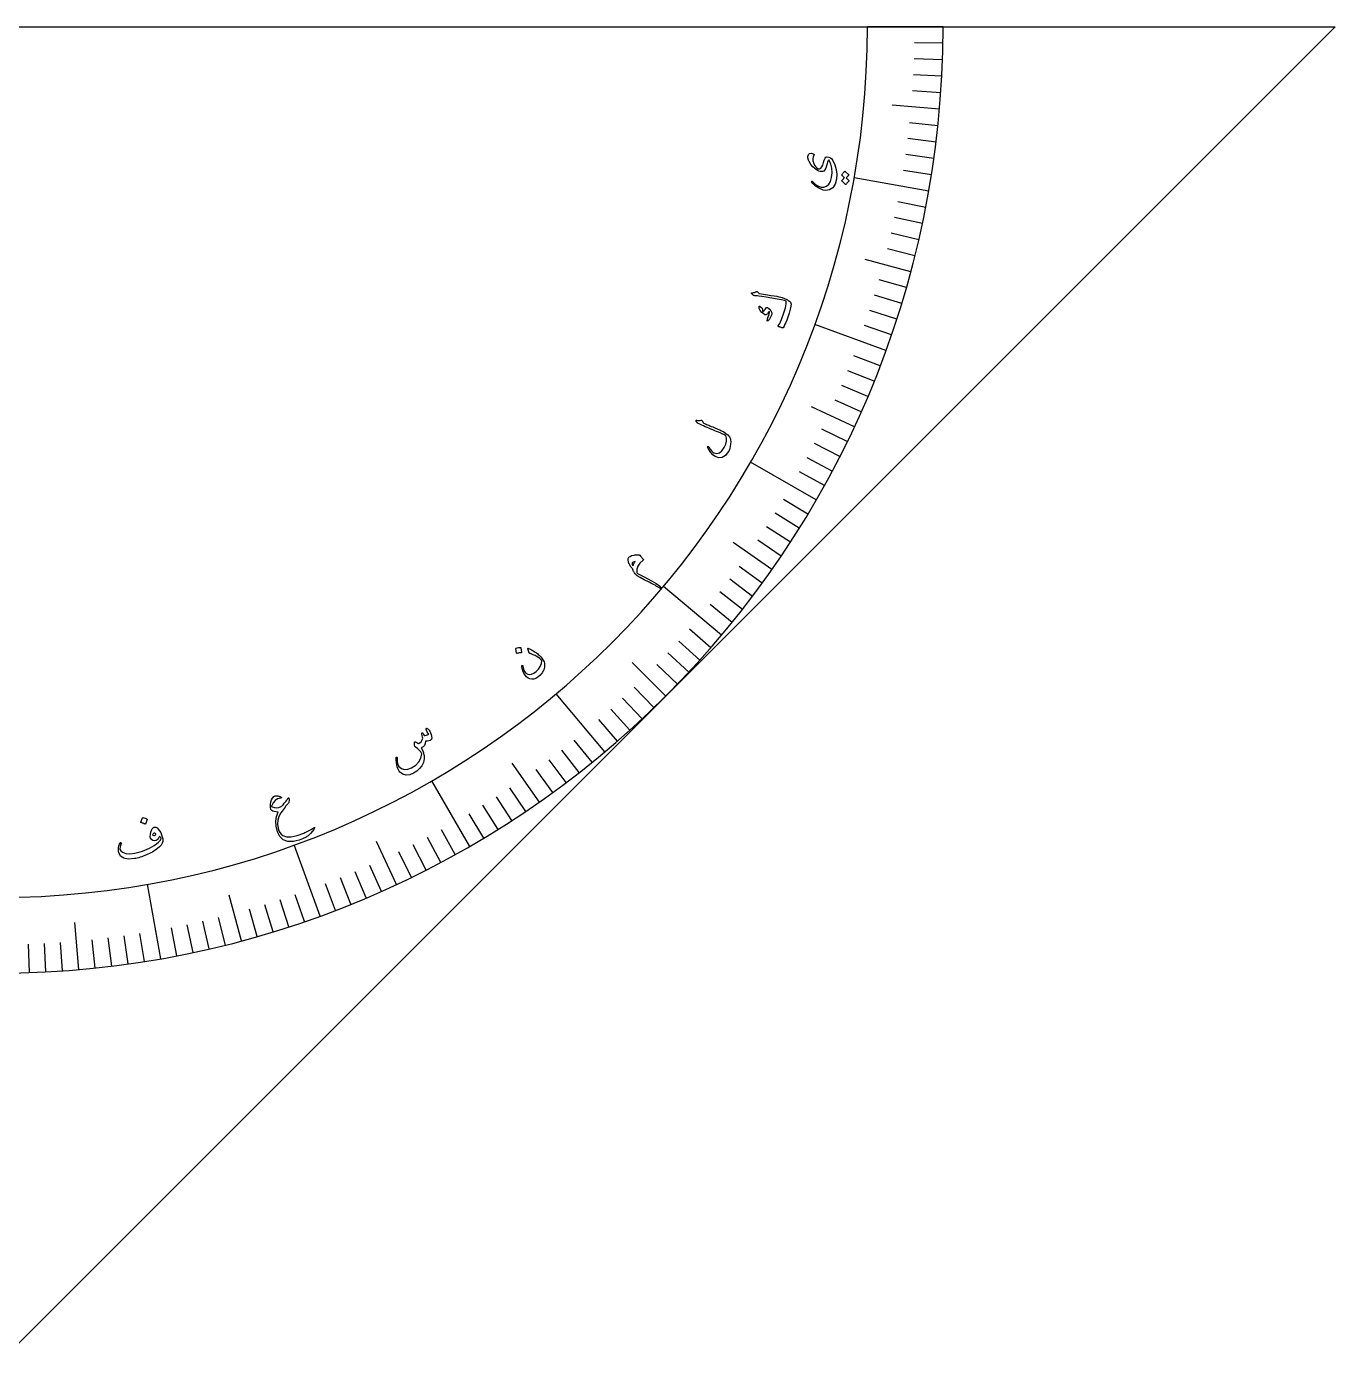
# Model space of a CAD drawing. Header units: millimetres. Extents: x -141 to 141, y -143 to 1.
# Drawn here: x 3.2 to 141.4, y -141.4 to 0 of the extents above; entities that cross this region are included whole.
import ezdxf

# ---------------------------------------------------------------- set-up
doc = ezdxf.new("R2010")
doc.units = ezdxf.units.MM
for name, color, linetype in [('CUT_OUTER', 1, 'Continuous'), ('ENGRAVE', 7, 'Continuous'), ('ENGRAVE_FINE', 8, 'Continuous'), ('TEXT', 5, 'Continuous')]:
    doc.layers.add(name, color=color, linetype=linetype)

msp = doc.modelspace()

# ---------------------------------------------------------------- linework, layer by layer
at = {"layer": 'CUT_OUTER'}
msp.add_lwpolyline([(-141.4214, 0), (141.4214, 0), (0, -141.4214)], close=True, dxfattribs=at)
at = {"layer": 'ENGRAVE'}
for points in [[(100, 0), (92, 0)], [(99.6195, -8.7156), (94.6385, -8.2798)], [(98.4808, -17.3648), (90.6023, -15.9756)], [(96.5926, -25.8819), (91.763, -24.5878)], [(93.9693, -34.202), (86.4517, -31.4659)], [(90.6308, -42.2618), (86.0992, -40.1487)], [(86.6025, -50), (79.6743, -46)], [(81.9152, -57.3576), (77.8194, -54.4898)], [(76.6044, -64.2788), (70.4761, -59.1365)], [(70.7107, -70.7107), (67.1751, -67.1751)], [(64.2788, -76.6044), (59.1365, -70.4761)], [(57.3576, -81.9152), (54.4898, -77.8194)], [(50, -86.6025), (46, -79.6743)], [(42.2618, -90.6308), (40.1487, -86.0992)], [(34.202, -93.9693), (31.4659, -86.4517)], [(17.3648, -98.4808), (15.9756, -90.6023)], [(25.8819, -96.5926), (24.5878, -91.763)], [(8.7156, -99.6195), (8.2798, -94.6385)]]:
    msp.add_lwpolyline(points, dxfattribs=at)
for radius in [100, 92]:
    msp.add_arc((0, 0), radius, 180, 0, dxfattribs=at)
at = {"layer": 'ENGRAVE_FINE'}
for points in [[(99.9848, -1.7452), (96.9852, -1.6929)], [(99.9391, -3.4899), (96.9409, -3.3853)], [(99.863, -5.2336), (96.8671, -5.0766)], [(99.7564, -6.9756), (96.7637, -6.7664)], [(99.4522, -10.4528), (96.4686, -10.1393)], [(99.2546, -12.1869), (96.277, -11.8213)], [(99.0268, -13.9173), (96.056, -13.4998)], [(98.7688, -15.6434), (95.8058, -15.1741)], [(98.1627, -19.0809), (95.2178, -18.5085)], [(97.8148, -20.7912), (94.8803, -20.1674)], [(97.437, -22.4951), (94.5139, -21.8203)], [(97.0296, -24.1922), (94.1187, -23.4664)], [(96.1262, -27.5637), (93.2424, -26.7368)], [(95.6305, -29.2372), (92.7616, -28.3601)], [(95.1057, -30.9017), (92.2525, -29.9746)], [(94.5519, -32.5568), (91.7153, -31.5801)], [(93.358, -35.8368), (90.5573, -34.7617)], [(92.7184, -37.4607), (89.9368, -36.3368)], [(92.0505, -39.0731), (89.289, -37.9009)], [(91.3545, -40.6737), (88.6139, -39.4535)], [(89.8794, -43.8371), (87.183, -42.522)], [(89.1007, -45.399), (86.4276, -44.0371)], [(88.2948, -46.9472), (85.6459, -45.5387)], [(87.462, -48.481), (84.8381, -47.0265)], [(85.7167, -51.5038), (83.1452, -49.9587)], [(84.8048, -52.9919), (82.2607, -51.4022)], [(83.8671, -54.4639), (81.351, -52.83)], [(82.9038, -55.9193), (80.4166, -54.2417)], [(80.9017, -58.7785), (78.4746, -57.0152)], [(79.8636, -60.1815), (77.4676, -58.3761)], [(78.8011, -61.5661), (76.437, -59.7192)], [(77.7146, -62.932), (75.3832, -61.0441)], [(75.471, -65.6059), (73.2068, -63.6377)], [(74.3145, -66.9131), (72.085, -64.9057)], [(73.1354, -68.1998), (70.9413, -66.1538)], [(71.934, -69.4658), (69.776, -67.3819)], [(69.4658, -71.934), (67.3819, -69.776)], [(66.9131, -74.3145), (64.9057, -72.085)], [(68.1998, -73.1354), (66.1538, -70.9413)], [(65.6059, -75.471), (63.6377, -73.2068)], [(62.932, -77.7146), (61.0441, -75.3832)], [(60.1815, -79.8636), (58.3761, -77.4676)], [(61.5661, -78.8011), (59.7192, -76.437)], [(58.7785, -80.9017), (57.0152, -78.4746)], [(55.9193, -82.9038), (54.2417, -80.4166)], [(54.4639, -83.8671), (52.83, -81.351)], [(51.5038, -85.7167), (49.9587, -83.1452)], [(52.9919, -84.8048), (51.4022, -82.2607)], [(48.481, -87.462), (47.0265, -84.8381)], [(46.9472, -88.2948), (45.5387, -85.6459)], [(43.8371, -89.8794), (42.522, -87.183)], [(45.399, -89.1007), (44.0371, -86.4276)], [(40.6737, -91.3545), (39.4535, -88.6139)], [(37.4607, -92.7184), (36.3368, -89.9368)], [(39.0731, -92.0505), (37.9009, -89.289)], [(32.5568, -94.5519), (31.5801, -91.7153)], [(35.8368, -93.358), (34.7617, -90.5573)], [(27.5637, -96.1262), (26.7368, -93.2424)], [(29.2372, -95.6305), (28.3601, -92.7616)], [(30.9017, -95.1057), (29.9746, -92.2525)], [(22.4951, -97.437), (21.8203, -94.5139)], [(24.1922, -97.0296), (23.4664, -94.1187)], [(13.9173, -99.0268), (13.4998, -96.056)], [(15.6434, -98.7688), (15.1741, -95.8058)], [(19.0809, -98.1627), (18.5085, -95.2178)], [(20.7912, -97.8148), (20.1674, -94.8803)], [(3.4899, -99.9391), (3.3853, -96.9409)], [(5.2336, -99.863), (5.0766, -96.8671)], [(6.9756, -99.7564), (6.7664, -96.7637)], [(10.4528, -99.4522), (10.1393, -96.4686)], [(12.1869, -99.2546), (11.8213, -96.277)]]:
    msp.add_lwpolyline(points, dxfattribs=at)
at = {"layer": 'TEXT'}
for points in [[(86.3627, -13.5824), (86.274, -13.7521), (86.2394, -13.9516), (86.2588, -14.1813), (86.3319, -14.4415), (86.414, -14.6131), (86.5209, -14.7629), (86.6529, -14.8909), (86.8101, -14.9971), (86.8428, -15.0106), (86.8782, -15.0175), (86.9161, -15.0175), (86.9566, -15.0109), (87.0908, -14.9428), (87.2059, -14.8092), (87.3017, -14.6102), (87.3778, -14.3458), (87.4493, -14.084), (87.5315, -13.8986), (87.6248, -13.7895), (87.7295, -13.757), (87.9339, -13.7836), (88.1088, -13.8527), (88.2541, -13.9643), (88.3695, -14.1188), (88.5842, -14.5873), (88.7171, -15.0732), (88.7682, -15.5756), (88.7372, -16.0932), (88.5976, -16.6395), (88.3568, -17.0215), (88.017, -17.2388), (87.5795, -17.2917), (87.3522, -17.2548), (87.1137, -17.1736), (86.8636, -17.0483), (86.6018, -16.8794), (86.5305, -16.8246), (86.4622, -16.7694), (86.3968, -16.7138), (86.3343, -16.6577), (86.2745, -16.6008), (86.217, -16.5426), (86.162, -16.4832), (86.1093, -16.4225), (86.0886, -16.3913), (86.0827, -16.3659), (86.0915, -16.3461), (86.115, -16.332), (86.1418, -16.3267), (86.1673, -16.329), (86.1912, -16.3389), (86.2138, -16.3564), (86.5376, -16.6545), (86.8425, -16.854), (87.1294, -16.9539), (87.3983, -16.9532), (87.7032, -16.8409), (87.9422, -16.6347), (88.1147, -16.3345), (88.2197, -15.9409), (88.2708, -15.4215), (88.2469, -14.9423), (88.1487, -14.5043), (87.9768, -14.1082), (87.9607, -14.0835), (87.9425, -14.0723), (87.9221, -14.0745), (87.8996, -14.09), (87.8512, -14.16), (87.7993, -14.2863), (87.7436, -14.4691), (87.6839, -14.7081), (87.6123, -14.9494), (87.5237, -15.1276), (87.4185, -15.2426), (87.2969, -15.2947), (87.1629, -15.305), (87.0268, -15.2905), (86.8887, -15.2511), (86.7484, -15.1871), (86.4811, -15.0128), (86.2447, -14.7955), (86.0388, -14.5354), (85.863, -14.2329), (85.8225, -14.1537), (85.7885, -14.0778), (85.7611, -14.0051), (85.7402, -13.9358), (85.7255, -13.8699), (85.7166, -13.8078), (85.7134, -13.7495), (85.7161, -13.6949), (85.7692, -13.4883), (85.8824, -13.3742), (86.0561, -13.3525), (86.2904, -13.4236), (86.3509, -13.4592), (86.3831, -13.4976), (86.387, -13.5387), (86.3627, -13.5824)], [(89.3129, -15.6951), (89.3072, -15.6867), (89.3048, -15.676), (89.3056, -15.6628), (89.3098, -15.6473), (89.3402, -15.5945), (89.3723, -15.5438), (89.4061, -15.4952), (89.4417, -15.4488), (89.4795, -15.4041), (89.5199, -15.361), (89.5628, -15.3194), (89.6083, -15.2793), (89.6213, -15.2723), (89.6342, -15.2704), (89.6468, -15.2737), (89.6594, -15.2821), (90.0346, -15.6315), (90.0388, -15.64), (90.0369, -15.6512), (90.0288, -15.665), (90.0144, -15.6815), (90.002, -15.6924), (89.9843, -15.7105), (89.9614, -15.7358), (89.9333, -15.7685), (89.8996, -15.8086), (89.8598, -15.8566), (89.8139, -15.9124), (89.762, -15.9759), (90.0505, -16.2539), (90.0588, -16.2658), (90.0588, -16.2792), (90.0508, -16.2942), (90.0345, -16.3106), (90.0205, -16.3248), (89.9991, -16.3474), (89.9706, -16.3784), (89.9347, -16.4177), (89.8914, -16.466), (89.8406, -16.5241), (89.7822, -16.5919), (89.7162, -16.6694), (89.7062, -16.6768), (89.6971, -16.6792), (89.689, -16.6766), (89.6818, -16.6689), (89.3283, -16.3129), (89.3227, -16.3045), (89.3204, -16.2937), (89.3213, -16.2806), (89.3256, -16.2651), (89.3494, -16.2198), (89.3754, -16.1764), (89.4035, -16.1349), (89.4338, -16.0952), (89.4659, -16.0572), (89.4994, -16.021), (89.5345, -15.9866), (89.5709, -15.9538)], [(79.8306, -28.1113), (79.8978, -28.1026), (79.9625, -28.0915), (80.0246, -28.078), (80.0842, -28.0621), (80.1413, -28.0435), (80.1962, -28.0219), (80.2487, -27.9973), (80.2989, -27.9697), (80.3246, -27.9613), (80.35, -27.9644), (80.3752, -27.979), (80.4001, -28.005), (80.5276, -28.1537), (80.5418, -28.1688), (80.5542, -28.1804), (80.5648, -28.1884), (80.5737, -28.193), (81.0356, -28.2588), (81.4523, -28.3202), (81.8236, -28.3776), (82.1494, -28.4312), (82.4294, -28.4815), (82.663, -28.5288), (82.8501, -28.5733), (82.9907, -28.6151), (83.2523, -28.7053), (83.3335, -28.7386), (83.4137, -28.776), (83.4929, -28.8175), (83.571, -28.8632), (83.6479, -28.9134), (83.7235, -28.9685), (83.7978, -29.0284), (83.8707, -29.0932), (83.9406, -29.2993), (83.9006, -29.6867), (83.7481, -30.2546), (83.4795, -31.0011), (83.385, -31.2303), (83.2912, -31.4398), (83.1981, -31.6298), (83.1059, -31.8001), (83.0928, -31.8137), (83.0781, -31.8215), (83.0619, -31.8233), (83.0442, -31.8192), (82.9616, -31.7931), (82.8867, -31.7688), (82.8194, -31.7462), (82.7597, -31.7254), (82.707, -31.7062), (82.6607, -31.6882), (82.6206, -31.6715), (82.5868, -31.6561), (82.5683, -31.6463), (82.5601, -31.6352), (82.5622, -31.6227), (82.5747, -31.6089), (82.6592, -31.4993), (82.7473, -31.3498), (82.8387, -31.1606), (82.9332, -30.9315), (83.1886, -30.237), (83.3516, -29.6806), (83.4252, -29.264), (83.4113, -28.9879), (83.2489, -28.9318), (82.9425, -28.8622), (82.4923, -28.7786), (81.8984, -28.6801), (81.3026, -28.5846), (80.8516, -28.5131), (80.5452, -28.4664), (80.3832, -28.4451), (80.3385, -28.4405), (80.2966, -28.4362), (80.2576, -28.4321), (80.2215, -28.4284), (80.1886, -28.4251), (80.1593, -28.4223), (80.1335, -28.42), (80.1113, -28.4183), (80.0638, -28.4116), (80.0212, -28.3979), (79.9832, -28.3772), (79.95, -28.3495), (79.7822, -28.1806), (79.7714, -28.1678), (79.7654, -28.156), (79.7644, -28.1452), (79.7682, -28.1354), (79.7795, -28.1257), (79.7936, -28.1184), (79.8107, -28.1136), (79.8306, -28.1113)], [(80.5639, -29.5425), (80.5688, -29.5333), (80.5758, -29.5264), (80.585, -29.5217), (80.5965, -29.5193), (80.6054, -29.5204), (80.6146, -29.523), (80.624, -29.5272), (80.6336, -29.5329), (80.8745, -29.7447), (80.8981, -29.7685), (80.9148, -29.7905), (80.9247, -29.8107), (80.9277, -29.8291), (80.9225, -29.9013), (80.9267, -29.966), (80.9406, -30.0231), (80.9639, -30.0728), (80.9804, -30.0871), (81.0046, -30.0849), (81.0363, -30.0664), (81.0756, -30.0314), (81.0966, -30.0061), (81.1173, -29.9796), (81.1377, -29.9518), (81.1578, -29.9229), (81.1777, -29.8923), (81.1976, -29.8599), (81.2173, -29.8256), (81.237, -29.7894), (81.3414, -29.6775), (81.4719, -29.677), (81.6285, -29.7882), (81.8108, -30.0117), (81.8591, -30.0942), (81.8925, -30.1699), (81.9112, -30.2387), (81.915, -30.3006), (81.9056, -30.3635), (81.8806, -30.4462), (81.8399, -30.5484), (81.7834, -30.6701), (81.7531, -30.7316), (81.722, -30.7892), (81.6902, -30.8426), (81.6576, -30.892), (81.6252, -30.9378), (81.594, -30.9802), (81.564, -31.0194), (81.5352, -31.0552), (81.5115, -31.075), (81.4885, -31.0868), (81.4662, -31.0907), (81.4447, -31.0866), (81.4252, -31.0754), (81.4141, -31.0599), (81.4115, -31.0402), (81.4172, -31.0162), (81.4399, -30.9415), (81.467, -30.8573), (81.4983, -30.7635), (81.5339, -30.66), (81.5998, -30.467), (81.6438, -30.3134), (81.6661, -30.1995), (81.6668, -30.1254), (81.6636, -30.1145), (81.657, -30.1069), (81.647, -30.1025), (81.6336, -30.1012), (81.6243, -30.103), (81.6142, -30.1089), (81.6033, -30.1191), (81.5916, -30.1333), (81.4984, -30.2713), (81.4563, -30.3278), (81.4123, -30.3731), (81.3664, -30.4073), (81.3186, -30.4303), (81.2669, -30.4455), (81.2186, -30.4479), (81.1736, -30.4373), (81.1319, -30.4139), (80.8686, -30.2072), (80.6863, -29.9933), (80.5848, -29.7718), (80.5639, -29.5425)], [(73.9178, -41.6614), (73.9074, -41.6447), (73.9027, -41.6279), (73.9036, -41.6113), (73.9101, -41.5946), (73.9215, -41.5808), (73.9372, -41.5724), (73.957, -41.5695), (73.9811, -41.5721), (74.1188, -41.5913), (74.2429, -41.5987), (74.3533, -41.5944), (74.4499, -41.5783), (74.4828, -41.5759), (74.513, -41.5869), (74.5406, -41.6113), (74.5656, -41.6492), (74.576, -41.6703), (74.5861, -41.6905), (74.596, -41.7097), (74.6055, -41.728), (74.6145, -41.7452), (74.6226, -41.7611), (74.6298, -41.7758), (74.6361, -41.7891), (74.6481, -41.8124), (74.6659, -41.8341), (74.6893, -41.8543), (74.7185, -41.873), (74.8068, -41.915), (74.9038, -41.9595), (75.0095, -42.0065), (75.1239, -42.0559), (75.2469, -42.1082), (75.3783, -42.1634), (75.5181, -42.2218), (75.6663, -42.2831), (75.8154, -42.3423), (75.9549, -42.3988), (76.085, -42.4528), (76.2055, -42.5043), (76.3171, -42.5531), (76.4201, -42.5991), (76.5146, -42.6423), (76.6005, -42.6827), (76.8491, -42.8128), (77.07, -42.9622), (77.263, -43.1311), (77.428, -43.3197), (77.5088, -43.4592), (77.5581, -43.6329), (77.5758, -43.8408), (77.5615, -44.0829), (77.5214, -44.332), (77.4651, -44.5557), (77.3927, -44.7539), (77.3045, -44.9265), (77.0033, -45.3116), (76.6721, -45.5183), (76.3127, -45.5468), (75.9255, -45.3984), (75.6768, -45.2209), (75.4617, -44.9996), (75.2797, -44.7349), (75.1303, -44.4271), (75.1233, -44.4063), (75.1222, -44.3882), (75.1269, -44.3726), (75.1373, -44.3597), (75.152, -44.3481), (75.1664, -44.3411), (75.1804, -44.3388), (75.1941, -44.3412), (75.2126, -44.3481), (75.2284, -44.3582), (75.2414, -44.3715), (75.2517, -44.3882), (75.4034, -44.6273), (75.5429, -44.8134), (75.6704, -44.9462), (75.7864, -45.0253), (76.094, -45.0979), (76.3796, -45.0287), (76.6425, -44.8172), (76.8814, -44.4632), (77.0373, -44.1097), (77.1158, -43.7789), (77.1173, -43.4717), (77.0422, -43.1883), (76.9541, -43.1439), (76.8499, -43.0942), (76.7297, -43.0391), (76.5935, -42.9787), (76.4408, -42.913), (76.2712, -42.8421), (76.0847, -42.766), (75.8812, -42.6847), (75.6727, -42.5985), (75.4679, -42.5128), (75.2669, -42.4274), (75.0698, -42.3424), (74.8766, -42.2576), (74.6876, -42.1726), (74.5026, -42.0875), (74.3218, -42.0023), (74.144, -41.9269), (74.1254, -41.9152), (74.1091, -41.9025), (74.0951, -41.8887), (74.0832, -41.8737)], [(67.2249, -57.3109), (67.1663, -57.2407), (67.1095, -57.1689), (67.0546, -57.0954), (67.0015, -57.0203), (66.9513, -56.9436), (66.9048, -56.865), (66.8622, -56.7847), (66.8233, -56.7026), (66.7625, -56.5424), (66.7286, -56.4017), (66.7217, -56.2803), (66.7417, -56.1783), (66.8122, -56.0566), (66.932, -55.958), (67.1013, -55.8824), (67.3202, -55.8292), (67.3851, -55.8183), (67.4503, -55.8094), (67.5156, -55.8024), (67.5811, -55.7973), (67.6471, -55.7938), (67.7137, -55.7918), (67.781, -55.7911), (67.8489, -55.7918), (67.8865, -55.7945), (67.9191, -55.8021), (67.9466, -55.8147), (67.9691, -55.8323), (68.0461, -55.9201), (68.1143, -55.9991), (68.1739, -56.0691), (68.2248, -56.1302), (68.2664, -56.1815), (68.2983, -56.2219), (68.3203, -56.2516), (68.3325, -56.2703), (68.342, -56.2998), (68.3408, -56.3268), (68.3287, -56.3514), (68.3059, -56.3736), (67.9779, -56.6729), (67.76, -56.989), (67.6523, -57.3235), (67.6545, -57.6771), (67.6637, -57.7098), (67.678, -57.7366), (67.6974, -57.7573), (67.7219, -57.7721), (68.0768, -57.942), (68.4412, -58.1245), (68.8152, -58.3197), (69.1986, -58.5275), (69.7028, -58.8208), (70.0458, -59.0554), (70.2271, -59.2324), (70.2463, -59.3518), (70.2202, -59.3717), (70.1833, -59.3738), (70.1356, -59.3581), (70.0771, -59.3245), (69.9623, -59.2461), (69.8399, -59.1679), (69.7099, -59.0899), (69.5723, -59.0122), (69.4279, -58.9342), (69.2774, -58.8557), (69.1209, -58.7767), (68.9584, -58.6971), (68.4143, -58.4287), (67.9963, -58.2005), (67.7035, -58.0135), (67.5357, -57.8683), (67.4679, -57.7888), (67.4087, -57.7117), (67.3583, -57.6369), (67.3165, -57.5644), (67.2827, -57.4951), (67.2561, -57.4298), (67.2369, -57.3684), (67.2249, -57.3109)], [(67.2563, -56.9514), (67.2735, -56.8974), (67.2939, -56.8425), (67.3173, -56.7865), (67.3439, -56.7295), (67.3734, -56.6717), (67.4056, -56.6134), (67.4404, -56.5547), (67.4779, -56.4954), (67.3581, -56.5224), (67.2669, -56.5558), (67.2043, -56.5957), (67.1702, -56.6421), (67.1518, -56.716), (67.16, -56.7921), (67.1948, -56.8706), (67.2563, -56.9514)], [(54.8878, -65.6947), (54.8886, -65.6849), (54.8932, -65.6755), (54.9018, -65.6665), (54.9143, -65.6579), (55.0247, -65.6234), (55.1367, -65.6003), (55.2503, -65.5886), (55.3657, -65.5882), (55.3796, -65.5913), (55.3897, -65.5975), (55.3962, -65.6068), (55.399, -65.6192), (55.4767, -66.1146), (55.4759, -66.1286), (55.4679, -66.1385), (55.4528, -66.1443), (55.4307, -66.1458), (55.4115, -66.1472), (55.3818, -66.15), (55.3416, -66.1542), (55.2908, -66.1598), (55.2291, -66.1673), (55.1557, -66.177), (55.0708, -66.1889), (54.9744, -66.203), (54.9605, -66.2035), (54.9508, -66.2005), (54.9454, -66.194), (54.9443, -66.184)], [(56.2142, -65.682), (56.3114, -65.7241), (56.4105, -65.7703), (56.5112, -65.8205), (56.6138, -65.8747), (56.7181, -65.934), (56.824, -65.9993), (56.9315, -66.0706), (57.0406, -66.1479), (57.1461, -66.2277), (57.2461, -66.3108), (57.3406, -66.3972), (57.4297, -66.4869), (57.5136, -66.5802), (57.5924, -66.6774), (57.6662, -66.7785), (57.7349, -66.8835), (57.7992, -67.0004), (57.8495, -67.1164), (57.8857, -67.2314), (57.9078, -67.3455), (57.9083, -67.6477), (57.8251, -67.9493), (57.6579, -68.2498), (57.4065, -68.5483), (57.1973, -68.7317), (56.9865, -68.8594), (56.7746, -68.9314), (56.562, -68.9477), (56.3609, -68.909), (56.1745, -68.8235), (56.0028, -68.6912), (55.8457, -68.5125), (55.7114, -68.2969), (55.6111, -68.0664), (55.5445, -67.8209), (55.5113, -67.5607), (55.5122, -67.5271), (55.5198, -67.5026), (55.5339, -67.4873), (55.5547, -67.4811), (55.5803, -67.4829), (55.6, -67.4986), (55.614, -67.5283), (55.6222, -67.5718), (55.6923, -67.8764), (55.7988, -68.1153), (55.9423, -68.2882), (56.1232, -68.3949), (56.3259, -68.4329), (56.5423, -68.4008), (56.7722, -68.2983), (57.015, -68.1251), (57.2676, -67.8672), (57.4513, -67.5891), (57.566, -67.2915), (57.6116, -66.9749), (57.6105, -66.966), (57.6061, -66.9554), (57.5982, -66.9431), (57.587, -66.929), (57.4886, -66.827), (57.3584, -66.7216), (57.1966, -66.6128), (57.0032, -66.5002), (56.9025, -66.4464), (56.8078, -66.3972), (56.719, -66.3526), (56.6362, -66.3127), (56.5592, -66.278), (56.4881, -66.249), (56.4227, -66.2256), (56.3632, -66.2079), (56.3334, -66.1976), (56.3103, -66.1844), (56.2938, -66.1683), (56.2841, -66.1493), (56.1399, -65.7232), (56.136, -65.6946), (56.147, -65.6782), (56.1731, -65.674), (56.2142, -65.682)], [(45.4049, -74.2128), (45.4004, -74.1866), (45.4019, -74.165), (45.4094, -74.148), (45.423, -74.1355), (45.4444, -74.1257), (45.4658, -74.1225), (45.4871, -74.126), (45.5085, -74.1361), (45.5725, -74.1796), (45.6376, -74.2422), (45.7039, -74.3241), (45.7714, -74.4251), (45.8648, -74.6004), (45.932, -74.7802), (45.9728, -74.9646), (45.9872, -75.1536), (45.983, -75.2037), (45.9717, -75.2475), (45.9531, -75.2849), (45.9273, -75.3159), (45.8137, -75.3954), (45.6738, -75.4517), (45.5076, -75.485), (45.3153, -75.4948), (45.2931, -75.7364), (45.2142, -75.9351), (45.0786, -76.0907), (44.8867, -76.2029), (44.9408, -76.3092), (44.9899, -76.4131), (45.0339, -76.5148), (45.0727, -76.6141), (45.1067, -76.7118), (45.1364, -76.8084), (45.1616, -76.9038), (45.1824, -76.9982), (45.2063, -77.1764), (45.2024, -77.3561), (45.1707, -77.5371), (45.1111, -77.7196), (44.9297, -78.077), (44.6973, -78.3875), (44.414, -78.6504), (44.0807, -78.8652), (43.6624, -79.0303), (43.2797, -79.0648), (42.9337, -78.9693), (42.6249, -78.7447), (42.5462, -78.6461), (42.4732, -78.5187), (42.4058, -78.3626), (42.344, -78.1778), (42.291, -77.9674), (42.2531, -77.739), (42.2301, -77.4929), (42.2217, -77.2289), (42.223, -77.2114), (42.2281, -77.1965), (42.2371, -77.1843), (42.25, -77.1748), (42.2646, -77.1685), (42.2787, -77.1656), (42.2923, -77.1661), (42.3054, -77.1702), (42.3179, -77.1799), (42.3271, -77.1921), (42.3329, -77.2071), (42.3353, -77.2247), (42.353, -77.5725), (42.3905, -77.8458), (42.4484, -78.0445), (42.5271, -78.1684), (42.8084, -78.3827), (43.1211, -78.4789), (43.4649, -78.4565), (43.839, -78.3148), (44.304, -78.0129), (44.642, -77.6613), (44.8527, -77.2617), (44.9361, -76.8154), (44.8208, -76.6204), (44.6678, -76.4327), (44.4774, -76.2522), (44.2499, -76.0785), (44.2245, -76.0622), (44.2061, -76.0452), (44.1945, -76.0274), (44.1899, -76.0089), (44.1844, -75.9392), (44.1796, -75.8736), (44.1755, -75.8121), (44.1722, -75.7546), (44.1699, -75.7019), (44.169, -75.6544), (44.1696, -75.6122), (44.1716, -75.5752), (44.175, -75.5581), (44.1829, -75.5474), (44.1954, -75.5429), (44.2123, -75.5448), (44.2223, -75.548), (44.2369, -75.5534), (44.256, -75.561), (44.2796, -75.5709), (44.3073, -75.5833), (44.3383, -75.5986), (44.3726, -75.6169), (44.4104, -75.6382), (44.4851, -75.6778), (44.5437, -75.7039), (44.5863, -75.7165), (44.6127, -75.7156), (44.7453, -75.6517), (44.8586, -75.5554), (44.9526, -75.4269), (45.0271, -75.2661), (45.0385, -75.1819), (45.0275, -75.0618), (44.994, -74.9058), (44.9379, -74.714), (44.9326, -74.6957), (44.9324, -74.6777), (44.9372, -74.66), (44.9471, -74.6425), (44.9579, -74.6286), (44.9703, -74.6187), (44.9842, -74.6128), (44.9998, -74.6108), (45.0362, -74.63), (45.0774, -74.6826), (45.1232, -74.7687), (45.1737, -74.8883), (45.3068, -74.8895), (45.4341, -74.8659), (45.5556, -74.8177), (45.6711, -74.7448), (45.6481, -74.7104), (45.6261, -74.6846), (45.6052, -74.6672), (45.5854, -74.6582), (45.5646, -74.6511), (45.5486, -74.641), (45.5374, -74.628), (45.5309, -74.6121)], [(29.2943, -81.3448), (29.368, -81.2927), (29.4574, -81.2619), (29.5627, -81.2522), (29.6838, -81.2636), (29.7482, -81.2763), (29.8084, -81.2909), (29.8645, -81.3073), (29.9166, -81.3256), (29.9644, -81.3454), (30.0079, -81.3664), (30.0471, -81.3886), (30.0819, -81.412), (30.1087, -81.4375), (30.1096, -81.459), (30.0845, -81.4765), (30.0335, -81.4901), (29.7129, -81.5835), (29.4474, -81.7577), (29.2363, -82.0132), (29.0789, -82.3506), (29.0777, -82.3694), (29.084, -82.3862), (29.0979, -82.4012), (29.1192, -82.4142), (29.3639, -82.4914), (29.6074, -82.513), (29.8493, -82.4791), (30.0892, -82.3896), (30.1293, -82.3652), (30.1776, -82.3242), (30.2339, -82.2667), (30.2984, -82.1926), (30.412, -82.0483), (30.512, -81.9208), (30.5986, -81.8102), (30.6719, -81.7164), (30.7319, -81.6396), (30.7788, -81.5796), (30.8127, -81.5367), (30.8335, -81.5107), (30.8671, -81.484), (30.8918, -81.4871), (30.9076, -81.52), (30.9146, -81.5826), (30.9146, -81.7539), (30.9072, -81.8842), (30.8925, -81.9734), (30.8705, -82.0217), (30.7815, -82.1141), (30.6891, -82.217), (30.5933, -82.3304), (30.494, -82.4544), (30.3912, -82.5888), (30.2847, -82.7336), (30.1746, -82.889), (30.0606, -83.0548), (29.8492, -83.4394), (29.7273, -83.8442), (29.6957, -84.2697), (29.7553, -84.7159), (29.8307, -84.9437), (29.9414, -85.1411), (30.0878, -85.308), (30.2699, -85.4442), (30.6529, -85.5767), (31.1504, -85.5809), (31.7615, -85.4546), (32.4838, -85.1955), (32.5921, -85.1466), (32.7078, -85.0916), (32.8309, -85.0306), (32.9615, -84.9634), (33.0989, -84.8899), (33.2427, -84.8098), (33.3928, -84.7231), (33.5493, -84.6298), (33.577, -84.6154), (33.599, -84.6085), (33.6154, -84.6092), (33.6261, -84.6175), (33.6204, -84.6813), (33.5447, -84.8046), (33.3985, -84.9874), (33.1811, -85.2293), (33.0452, -85.368), (32.9222, -85.4794), (32.8121, -85.5637), (32.7151, -85.6208), (32.3394, -85.7951), (31.9898, -85.9306), (31.6666, -86.0276), (31.3705, -86.0865), (30.7733, -86.0879), (30.2945, -85.916), (29.9346, -85.5731), (29.6926, -85.0608), (29.5593, -84.4806), (29.5277, -83.9387), (29.5966, -83.435), (29.7651, -82.9692), (29.5422, -82.9522), (29.355, -82.9206), (29.2034, -82.8746), (29.0874, -82.8144), (29.0518, -82.7862), (29.0223, -82.752), (28.9989, -82.712), (28.9817, -82.6661), (28.9562, -82.5352), (28.943, -82.4075), (28.9419, -82.2829), (28.9529, -82.1616), (29.0046, -81.9069), (29.0786, -81.6859), (29.1752, -81.4986), (29.2943, -81.3448)], [(16.6247, -84.5866), (16.7313, -84.5573), (16.8472, -84.5785), (16.9726, -84.6503), (17.1078, -84.7724), (17.2405, -84.9399), (17.3585, -85.1478), (17.4615, -85.3961), (17.5496, -85.685), (17.5745, -85.7911), (17.5876, -85.8918), (17.5888, -85.987), (17.578, -86.0767), (17.5134, -86.2645), (17.3982, -86.4545), (17.2323, -86.6463), (17.0154, -86.8398), (16.8898, -86.9343), (16.7585, -87.0256), (16.6218, -87.1138), (16.4796, -87.1988), (16.3315, -87.2807), (16.1771, -87.3594), (16.0166, -87.4351), (15.8499, -87.5076), (15.6816, -87.5758), (15.5161, -87.6384), (15.3534, -87.6955), (15.1937, -87.7471), (15.0366, -87.793), (14.8816, -87.8328), (14.7288, -87.8666), (14.5783, -87.8944), (13.9402, -87.946), (13.4521, -87.8553), (13.1153, -87.6248), (12.9296, -87.2561), (12.9124, -87.1666), (12.9024, -87.0633), (12.8996, -86.946), (12.904, -86.8148), (12.921, -86.6688), (12.9531, -86.5249), (13.0002, -86.383), (13.0623, -86.243), (13.0722, -86.2265), (13.0847, -86.2139), (13.1, -86.2052), (13.118, -86.2003), (13.136, -86.2001), (13.1513, -86.2052), (13.1639, -86.2158), (13.1738, -86.2318), (13.1801, -86.2501), (13.1821, -86.2676), (13.1797, -86.2844), (13.1729, -86.3004), (13.0682, -86.6197), (13.0562, -86.8805), (13.1381, -87.083), (13.3143, -87.2268), (13.6747, -87.3489), (14.1096, -87.3848), (14.618, -87.3333), (15.1987, -87.1933), (15.4496, -87.1112), (15.6982, -87.0159), (15.9444, -86.9072), (16.1882, -86.7854), (16.429, -86.6503), (16.6664, -86.5022), (16.9003, -86.3411), (17.1305, -86.1669), (17.2503, -86.062), (17.3355, -85.9575), (17.3861, -85.8533), (17.4024, -85.7495), (17.3697, -85.6871), (17.3271, -85.6323), (17.2747, -85.5853), (17.2126, -85.546), (17.2059, -85.5448), (17.1991, -85.5502), (17.1922, -85.562), (17.1852, -85.5803), (17.1318, -85.7241), (17.0623, -85.838), (16.9766, -85.9219), (16.8748, -85.9757), (16.6774, -86.0171), (16.5138, -85.9883), (16.3841, -85.8896), (16.2886, -85.721), (16.2594, -85.5617), (16.2748, -85.3573), (16.3344, -85.1077), (16.4376, -84.8129), (16.4735, -84.738), (16.5166, -84.6754), (16.567, -84.6249), (16.6247, -84.5866)], [(15.4437, -83.582), (15.4491, -83.5738), (15.4577, -83.5679), (15.4695, -83.5643), (15.4845, -83.5629), (15.5968, -83.5873), (15.7051, -83.6223), (15.8092, -83.668), (15.9092, -83.7245), (15.9197, -83.734), (15.9255, -83.7443), (15.9266, -83.7556), (15.923, -83.7678), (15.7492, -84.2372), (15.7416, -84.249), (15.7299, -84.2537), (15.7141, -84.2513), (15.6941, -84.2417), (15.6769, -84.2334), (15.6498, -84.2212), (15.6129, -84.2051), (15.5663, -84.185), (15.5092, -84.1611), (15.4409, -84.1335), (15.3617, -84.1021), (15.2713, -84.0669), (15.259, -84.0606), (15.2521, -84.0532), (15.2506, -84.0449), (15.2545, -84.0356)], [(16.8384, -85.3558), (16.8537, -85.3269), (16.8546, -85.3008), (16.8411, -85.2776), (16.8133, -85.2572), (16.7085, -85.2152), (16.6236, -85.2167), (16.5586, -85.2617), (16.5133, -85.3503), (16.51, -85.3753), (16.5123, -85.3965), (16.5202, -85.4136), (16.5338, -85.4268), (16.6201, -85.4611), (16.6997, -85.4607), (16.7725, -85.4256), (16.8384, -85.3558)]]:
    msp.add_lwpolyline(points, close=True, dxfattribs=at)

doc.saveas('drawing.dxf')
